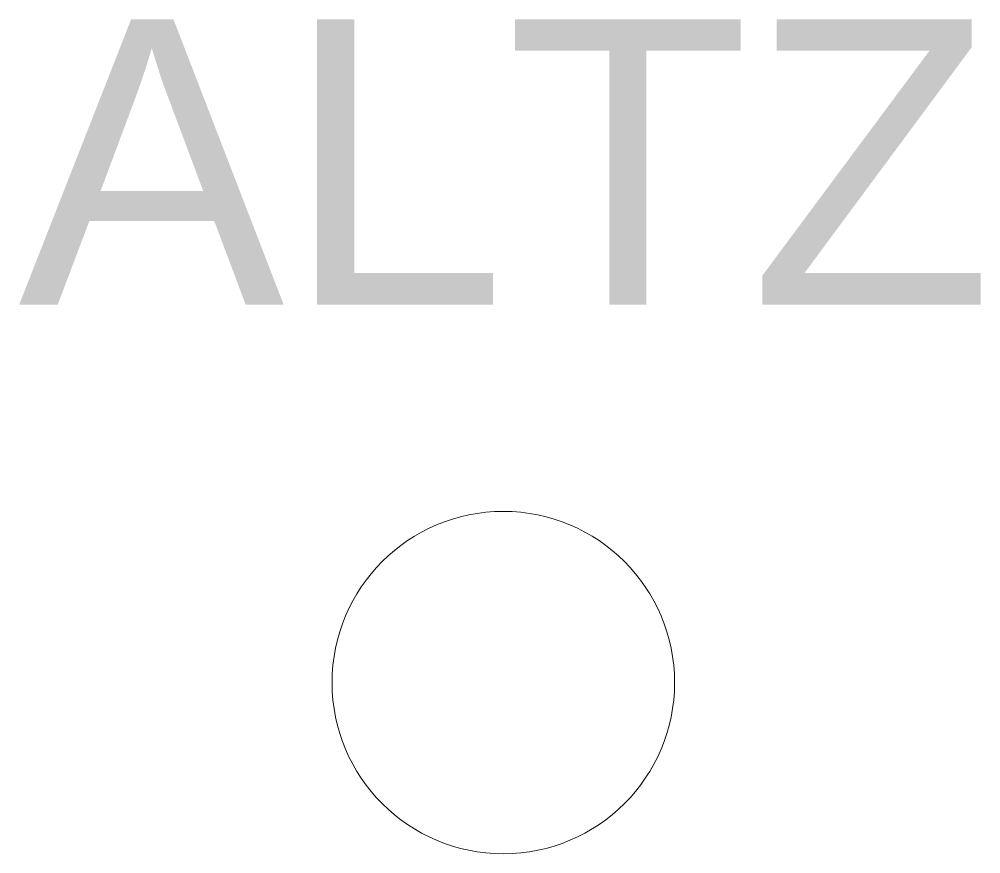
# Model space of a CAD drawing. Header units: metres. Extents: x -1.7 to 1.67, y -0.6 to 2.32.
import ezdxf
from ezdxf.enums import TextEntityAlignment as Align

# ---------------------------------------------------------------- set-up
doc = ezdxf.new("R2010")
doc.units = ezdxf.units.M
doc.header["$MEASUREMENT"] = 0
doc.layers.add('BLOCO_JLISP_ALTZ', color=7, linetype='Continuous', lineweight=0)
doc.styles.add('SIMBOLO_ATRIBUTOS', font='arial.ttf')

msp = doc.modelspace()

# ---------------------------------------------------------------- linework, layer by layer
at = {"layer": 'BLOCO_JLISP_ALTZ'}
msp.add_circle((0, 0), 0.6, dxfattribs=at)

# ---------------------------------------------------------------- texts
at = {"layer": 'BLOCO_JLISP_ALTZ', "style": 'SIMBOLO_ATRIBUTOS'}
msp.add_attdef('ALTZ', text='', height=1, dxfattribs=at).set_placement((0.0089, 1.3249), align=Align.CENTER)

doc.saveas('drawing.dxf')
